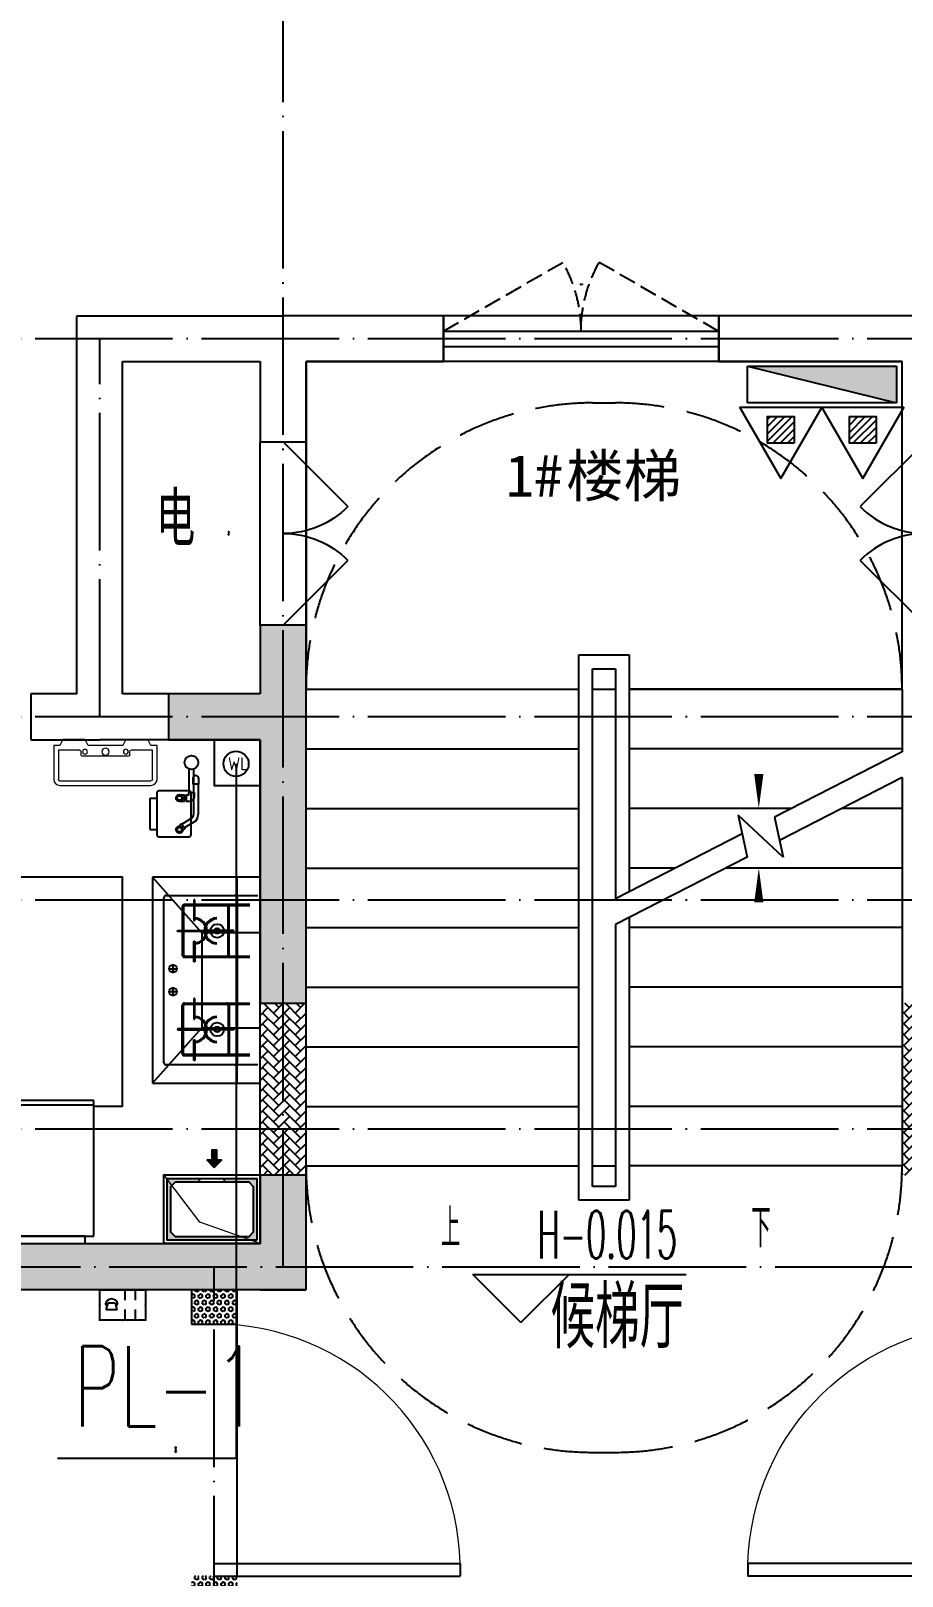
# Model space of a CAD drawing. Extents: x 27938 to 1507990, y 110129 to 923079.
# Drawn here: x 837917 to 841717, y 448182 to 454925 of the extents above; entities that cross this region are included whole.
import ezdxf
from ezdxf.enums import TextEntityAlignment as Align

# ---------------------------------------------------------------- set-up
doc = ezdxf.new("R2010")
doc.units = 0
doc.header["$LTSCALE"] = 1000
doc.header["$MEASUREMENT"] = 0
doc.linetypes.add('DASH', pattern=[0.35, 0.25, -0.1])
doc.linetypes.add('DOTE', pattern=[2.4200000000000004, 2, -0.2, 0.02, -0.2])
for name, color, linetype in [('AH-FURNITURE', 1, 'Continuous'), ('COLUMN', 9, 'Continuous'), ('DIM_ELEV', 3, 'Continuous'), ('DIM_SYMB', 3, 'Continuous'), ('DIM_餐饮排水', 31, 'Continuous'), ('DOTE', 1, 'Continuous'), ('EQUIP-安防', 3, 'Continuous'), ('EQUIP_消火栓', 7, 'Continuous'), ('EQUIP_消防', 7, 'Continuous'), ('IP-bath&kitchen-JOHNSON', 4, 'Continuous'), ('LVTRY', 6, 'Continuous'), ('PUB_HATCH', 8, 'Continuous'), ('PUB_TEXT', 4, 'Continuous'), ('STAIR', 2, 'Continuous'), ('VPIPE-中水', 122, 'Continuous'), ('VPIPE-餐饮排水', 41, 'P'), ('WALL', 9, 'Continuous'), ('WINDOW', 4, 'Continuous'), ('WINDOW_TEXT', 7, 'Continuous'), ('保温', 6, 'Continuous'), ('建筑-排气道', 9, 'Continuous')]:
    doc.layers.add(name, color=color, linetype=linetype)
doc.layers.add('平面-空调预留孔', color=173, linetype='Continuous', lineweight=15)
doc.layers.add('立面-洞口示意', color=152, linetype='Continuous', lineweight=13)
doc.styles.add('_TCH_DIM', font='SIMPLEX.shx', dxfattribs={"width": 0.7, "bigfont": 'GBCBIG.shx'})
doc.styles.add('_TCH_WINDOW', font='SIMPLEX.shx', dxfattribs={"width": 0.7, "height": 3.5, "bigfont": 'GBCBIG.shx'})
doc.styles.add('_TEL_DIM', font='SIMPLEX', dxfattribs={"width": 0.8, "height": 3.5, "bigfont": 'HZTXT'})
doc.styles.add('_TWT_SERIAL', font='SIMPLEX', dxfattribs={"width": 0.8, "height": 3.5, "bigfont": 'HZTXT'})
doc.styles.add('DIM_FONT', font='SIMPLEX.shx', dxfattribs={"width": 0.56})
doc.styles.get("Standard").update_dxf_attribs({"font": 'gbenor.shx', "bigfont": 'gbcbig.shx'})
doc.styles.add('黑体', font='simhei.ttf')
doc.linetypes.add('P', pattern='A,3,-0.2,["P",Standard,S=0.25,R=0,X=-0.1,Y=-0.115],-0.2', length=3.4)
pattern_1 = [(90, (0, 0), (-16.49778, 1.010197673501861e-15), [9.525, -19.05]), (210, (0, 0), (8.248889999999996, -14.28749658604684), [9.525, -19.05]), (150, (5.83238038093927e-16, 9.525), (-8.248890000000003, -14.28749658604684), [9.525, -19.05])]
pattern_2 = [(45, (0, 0), (0, 47.41575231924514), [100.584, -33.528]), (135, (23.70786, 23.70786), (3.05311331771918e-15, 47.41575231924513), [100.584, -33.528])]

# ---------------------------------------------------------------- blocks, each defined once
blk = doc.blocks.new('GDGDGDSDA')
at = {"layer": 'DOTE', "color": 0, "linetype": 'DOTE', "ltscale": 0.3}
for p, q in [((430434.8193116409, 370058.6020862635), (430434.8193116408, 376108.3318260653)), ((471334.8193115436, 374108.3318260653), (417334.819312298, 374108.3318260653)), ((429634.8193116409, 372458.3318262678), (429634.8193116408, 374108.3318260652)), ((471334.8193115436, 372458.3318262678), (417334.819312298, 372458.3318262678)), ((471334.8193115436, 371658.3318203397), (417334.819312298, 371658.3318203398)), ((471334.8193115436, 370658.3318268224), (417334.819312298, 370658.3318268225)), ((417334.819312298, 370058.602097323), (471334.8193115436, 370058.6020517343)), ((430134.8185689393, 368458.3318260834), (430134.8185686748, 370058.3318260844))]:
    blk.add_line(p, q, dxfattribs=at)
blk = doc.blocks.new('rtyg7uyhg')
at = {"layer": 'LVTRY', "color": 0}
for p, q in [((193590.3031336021, 45458.1133254503), (193590.3030643982, 45069.47696181395)), ((194234.6213208837, 45488.79502889935), (193620.9849572473, 45488.79513816872)), ((194265.3030643982, 45069.47684161765), (194265.3031336021, 45458.113205254)), ((193682.3485790417, 45406.97694542356), (193887.8216881326, 45406.97690883528)), ((193896.3984467548, 45429.87059594441), (193857.5823896687, 45326.26016876537)), ((193875.2965560293, 45316.03289288385), (193945.6178257855, 45401.45376218002)), ((193925.7802168131, 45440.40881343969), (193940.0533153456, 45432.16822680717)), ((194111.8940335871, 45406.97686893496), (194173.2576699507, 45406.97685800815)), ((193620.9848935069, 45130.84059271414), (193620.9849317512, 45345.61331998683)), ((193857.5823896687, 45326.26016876537), (193875.2965560293, 45316.03289288385)), ((194009.6212953876, 45345.61325078298), (194009.6212571432, 45130.84052351015)), ((194050.5303480524, 45130.84051622554), (194050.5303862967, 45345.61324349836)), ((194234.6212953876, 45345.61321071758), (194234.6212571432, 45130.84048344476)), ((193948.2576098526, 45069.47689807355), (193682.3485189436, 45069.47694542356)), ((194173.2576098526, 45069.47685800816), (194111.893973489, 45069.47686893508)), ((193620.9848771165, 45038.79513816872), (194234.621240753, 45038.79502889935))]:
    blk.add_line(p, q, dxfattribs=at)
for centre, radius in [((193866.4394935961, 45437.65873082454), 20.45454545454545), ((193989.1667663234, 45437.6587089707), 20.45454545454545), ((194070.9849481416, 45437.65869440146), 20.45454545454545), ((193815.3030944472, 45238.22692174855), 25.56818181818182), ((194137.4621853563, 45238.2268643822), 25.56818181818182)]:
    blk.add_circle(centre, radius, dxfattribs=at)
for centre, radius, start, end in [((193620.9849517839, 45458.11331998683), 30.68181818181818, 89.99998979807194, 179.9999897972382), ((194234.6213154203, 45458.11321071746), 30.68181818181818, 359.9999897972382, 89.99998979807194), ((193682.3485681149, 45345.61330905991), 61.36363636363636, 89.99998979807194, 179.9999897972382), ((193915.5529409315, 45422.69466753349), 20.45454545454545, 59.99998980057491, 159.4623117970261), ((193929.8260394641, 45414.45408090108), 20.45454545454545, 320.5376677968172, 59.99998980057491), ((193948.2576590239, 45345.6132617099), 61.36363636363636, 359.9999897972382, 89.99998979807194), ((194111.8940226603, 45345.61323257144), 61.36363636363636, 89.99998979807194, 179.9999897972382), ((194173.2576590239, 45345.6132216445), 61.36363636363636, 359.9999897972382, 89.99998979807194), ((193682.3485298705, 45130.84058178721), 61.36363636363636, 179.9999897972382, 269.9999897980719), ((193948.2576207797, 45130.8405344372), 61.36363636363636, 269.9999897980719, 359.9999897972382), ((194111.893984416, 45130.84050529861), 61.36363636363636, 179.9999897972382, 269.9999897980719), ((194173.2576207797, 45130.84049437181), 61.36363636363636, 269.9999897980719, 359.9999897972382), ((193620.9848825799, 45069.47695635049), 30.68181818181818, 179.9999897972382, 269.9999897980719), ((194234.6212462163, 45069.47684708112), 30.68181818181818, 269.9999897980719, 359.9999897972382)]:
    blk.add_arc(centre, radius, start, end, dxfattribs=at)
at = {"layer": 'LVTRY', "color": 0, "style": 'DIM_FONT', "width": 0.8, "flags": 9}
for tag in ['XSIZE', 'YSIZE']:
    blk.add_attdef(tag, (193927.8031388824, 45487.7665121054), '', height=0.5, rotation=89.99998979807198, dxfattribs=at)
blk = doc.blocks.new('A$C60D053AF')
at = {"layer": 'AH-FURNITURE', "color": 0}
for p, q in [((232.5000007597264, -89.99999966996256), (128.2842720070621, -89.99999966996256)), ((232.5000007597264, -109.9999996698461), (128.2842720075278, -109.9999996699626)), ((192.50000075961, -70.99998518347275), (327.5735938884318, -70.99998518347275)), ((192.50000075961, -90.99998518347275), (327.5735938884318, -90.99998518347275)), ((245.0000007597264, -129.4999851834727), (245.0000007597264, -122.4999996698461)), ((265.0000007597264, -129.4999851834727), (265.0000007597264, -122.4999996698461)), ((341.7157295121578, -96.85784955974668), (370.0190303710988, -143.1611504186876)), ((355.8578651358839, -82.71571393602062), (384.1611659948248, -129.0190147949615)), ((255.0000007597264, -280.9999851834727), (255.0000007597264, -250.9999851834727)), ((393.0000007597264, -280.9999851834727), (393.0000007597264, -250.9999851834727)), ((255.0000007597264, -280.9999851834727), (393.0000007597264, -280.9999851834727))]:
    blk.add_line(p, q, dxfattribs=at)
for points in [[(170.00000075961, -67.99998518347275, 1), (170.00000075961, -93.99998518358916), (192.50000075961, -93.99998518347275), (192.50000075961, -67.99998518347275)], [(234.0000007597264, -250.9999851834727), (414.0000007597264, -250.9999851834727, 0.4142135623730951), (424.0000007597264, -240.9999851834727), (424.0000007597264, -110.9999851834727, 0.4142135623730951), (414.0000007597264, -100.9999851834727), (234.0000007597264, -100.9999851834727, 0.4142135623730951), (224.0000007597264, -110.9999851834727), (224.0000007597264, -240.9999851834727, 0.4142135623730951)], [(268.0000007597264, -122.4999996698461), (268.0000007597264, -106.9999996698461, 0.4142135623724265), (248.0000007597264, -86.99999966984615), (232.5000007597264, -86.99999966984615), (232.50000075961, -112.9999996698461), (242.0000007597264, -112.9999996698461), (242.0000007597264, -122.4999996698461)], [(242.0000007597264, -151.9999851834727, 1), (268.0000007597264, -151.9999851834727), (268.0000007597264, -129.4999851834727), (242.0000007597264, -129.4999851834727)], [(383.8076126043452, -161.1923733388539, 1), (402.192388915224, -142.8075970279751), (386.2824863384012, -126.8976944513852), (367.8977100276388, -145.282470762264)]]:
    blk.add_lwpolyline(points, format="xyb", close=True, dxfattribs=at)
for centre, radius in [((100.0000007598428, -99.99999967066105), 30), ((255.0000007597264, -151.9999851834727), 15), ((255.0000007597264, -151.9999851834727), 10), ((393.0000007597264, -151.9999851834727), 15), ((393.0000007597264, -151.9999851834727), 10)]:
    blk.add_circle(centre, radius, dxfattribs=at)
for radius in [40, 20]:
    blk.add_arc((327.5735938884318, -110.9999851834727), radius, 45, 90, dxfattribs=at)
blk = doc.blocks.new('A-Kitchen-7')
at = {"layer": 'LVTRY', "color": 0}
for p, q in [((-518.6581278588565, 779.725278688129), (-7.244008776673581, 834.3051076843403)), ((-515, 756.005706589378), (-518.6581278588565, 779.725278688129)), ((-3.585880917788018, 810.5855355854728), (-515, 756.005706589378)), ((-485.6368437646597, 760.5342107040924), (-484.9384396369278, 756.005706589378)), ((-29.12075551543967, 766.9560861630598), (-112.0975807690556, 756.005706589378)), ((-29.12075551546877, 766.9560861630598), (-35.20590834700852, 806.4126680237241)), ((-7.244008776673581, 834.3051076843403), (-3.585880917788018, 810.5855355854728)), ((515, 780), (-5.820766091346741e-11, 780)), ((0, 756.005706589378), (-5.820766091346741e-11, 780)), ((515, 756.005706589378), (515, 780)), ((515, 756.005706589378), (-515, 756.005706589378)), ((-515, 756.005706589378), (-515, 40)), ((515, 40), (515, 756.005706589378)), ((-515, 40), (515, 40))]:
    blk.add_line(p, q, dxfattribs=at)
blk.add_lwpolyline([(-468.9430810984049, 40), (-468.9430810984049, 0), (468.9430810984049, 0), (468.9430810984632, 40)], close=True, dxfattribs=at)
blk = doc.blocks.new('*U41')
h = blk.add_hatch(color=0)
h.set_gradient(color1=(0, 0, 255), rotation=180, tint=1)
h.paths.add_polyline_path([(3.524958103184869e-15, -2.819966482547906e-15), (-6.350000000000009, -6.349999999999992), (-6.350000000000001, -2.159000000000014), (-15, -2.158999999999999), (-14.99999999999999, 2.159000000000044), (-6.349999999999993, 2.159000000000029), (-6.349999999999985, 6.350000000000009)])
at = {"color": 0, "linetype": 'Continuous'}
blk.add_lwpolyline([(3.524958103184869e-15, -2.819966482547906e-15), (-6.350000000000009, -6.349999999999992), (-6.350000000000001, -2.159000000000014), (-15, -2.158999999999999), (-14.99999999999999, 2.159000000000044), (-6.349999999999993, 2.159000000000029), (-6.349999999999985, 6.350000000000009)], close=True, dxfattribs=at)
blk = doc.blocks.new('sgrsefv')
at = {"layer": 'PUB_HATCH'}
blk.add_hatch(color=0, dxfattribs=at).paths.add_polyline_path([(1112933.294422049, 840916.328306399), (1112933.294422049, 840646.328306399), (1113073.294422049, 840646.328306399), (1113073.294422049, 840661.328306399), (1112968.294422049, 840661.328306399), (1112948.294422049, 840681.328306399), (1112948.294422049, 840881.328306399), (1112968.294422049, 840901.328306399), (1113288.294422049, 840901.328306399), (1113308.294422049, 840881.328306399), (1113308.294422049, 840681.328306399), (1113288.294422049, 840661.328306399), (1113183.294422049, 840661.328306399), (1113183.294422049, 840646.328306399), (1113323.294422049, 840646.328306399), (1113323.294422049, 840916.328306399)])
at = {"layer": 'LVTRY', "color": 0}
for p, q in [((1113073.294422049, 840661.328306399), (1113073.294422049, 840646.328306399)), ((1113183.294422049, 840661.328306399), (1113183.294422049, 840646.328306399))]:
    blk.add_line(p, q, dxfattribs=at)
for points in [[(1112918.294422049, 840931.328306399), (1113338.294422049, 840931.328306399), (1113338.294422049, 840631.328306399), (1112918.294422049, 840631.328306399)], [(1112933.294422049, 840916.328306399), (1113323.294422049, 840916.328306399), (1113323.294422049, 840646.328306399), (1112933.294422049, 840646.328306399)], [(1113288.294422049, 840661.328306399), (1112968.294422049, 840661.328306399), (1112948.294422049, 840681.328306399), (1112948.294422049, 840881.328306399), (1112968.294422049, 840901.328306399), (1113288.294422049, 840901.328306399), (1113308.294422049, 840881.328306399), (1113308.294422049, 840681.328306399), (1113288.294422049, 840661.328306399)]]:
    blk.add_lwpolyline(points, close=True, dxfattribs=at)
at = {"layer": '立面-洞口示意', "color": 0}
blk.add_lwpolyline([(1112918.294422049, 840931.328306399), (1113181.846359163, 840837.3789231421), (1113338.294422049, 840631.328306399)], dxfattribs=at)
at = {"layer": '建筑-排气道', "color": 8, "xscale": -5, "yscale": 5, "zscale": 5, "rotation": 270}
blk.add_blockref('*U41', (1113118.391369574, 840599.0160356248), dxfattribs=at)
blk = doc.blocks.new('FRSDFDGDGDRGDR')
at = {"layer": '平面-空调预留孔', "color": 0}
for p, q in [((699612.3179923807, 775043.9561356568), (699612.3179923807, 775441.1561356868)), ((699618.9179923869, 775447.756135683), (699746.3179923192, 775447.756135683)), ((699746.3179923192, 775447.756135683), (699746.3179923192, 775355.3561357355)), ((699719.9179922946, 775342.156135743), (699719.9179922946, 775142.9561356006)), ((699726.5179923008, 775348.7561357393), (699739.7179923131, 775348.7561357393)), ((699726.5179923008, 775136.3561356043), (699739.7179923131, 775136.3561356043)), ((699746.3179923192, 775129.7561356081), (699746.3179923192, 775037.3561356605)), ((699746.3179923192, 775037.3561356605), (699618.9179923869, 775037.3561356605))]:
    blk.add_line(p, q, dxfattribs=at)
blk.add_lwpolyline([(699766.1179923377, 775166.7161355871), (699792.5179923623, 775153.5161355946), (699792.5179923623, 775057.1561356493), (699766.1179923377, 775043.9561356568), (699766.1179923377, 775017.5561356718), (699618.9179923869, 775017.5561356718, -0.4142135623730951), (699592.5179923623, 775043.9561356568), (699592.5179923623, 775441.1561356868, -0.4142135623730951), (699618.9179923869, 775467.5561356718), (699766.1179923377, 775467.5561356718), (699766.1179923377, 775441.1561356868), (699792.5179923623, 775427.9561356943), (699792.5179923623, 775331.596135749), (699766.1179923377, 775318.3961357565)], format="xyb", close=True, dxfattribs=at)
for centre, radius in [((699739.7179923131, 775331.596135749), 10.55999999400228), ((699739.7179923131, 775243.1561357992), 15.83999999100342), ((699739.7179923131, 775153.5161355946), 10.55999999400228)]:
    blk.add_circle(centre, radius, dxfattribs=at)
for centre, radius, start, end in [((699618.917992382, 775441.1561356819), 6.600000001199078, 89.99999995997936, 179.9999999533093), ((699739.717992318, 775355.3561357405), 6.600000001206354, 269.9999999599793, 359.9999999533093), ((699726.5179922959, 775342.1561357381), 6.600000001199078, 89.99999995997936, 179.9999999533093), ((699726.5179922959, 775142.9561356056), 6.600000001199078, 180.0000000400206, 270.0000000533608), ((699739.717992318, 775129.7561356032), 6.600000001206354, 4.002063966804346e-08, 90.00000005336085), ((699618.917992382, 775043.9561356618), 6.600000001199078, 180.0000000400206, 270.0000000533608)]:
    blk.add_arc(centre, radius, start, end, dxfattribs=at)
blk = doc.blocks.new('GDGDRGDRGRD')
at = {"layer": 'LVTRY', "color": 0}
for p, q in [((430080.5498987493, 371515.3769317719), (429864.6097976839, 371758.3326651105)), ((430334.8192843065, 371758.3326651105), (429864.6097976839, 371758.3326651105)), ((429864.6097976839, 371758.3326651105), (429864.6097976839, 370858.3326651105)), ((430234.8192843063, 370858.3326651105), (430234.8192843063, 371758.3326651105)), ((429914.8192843065, 370948.3326651105), (429914.8192843065, 371668.3326651105)), ((429924.8192843065, 371678.3326651105), (430324.8192843065, 371678.3326651106)), ((429994.8192843065, 371628.3326651106), (429994.8192843065, 371418.3326651106)), ((429999.8192843065, 371628.3326651106), (429999.8192843065, 371418.3326651106)), ((430289.8192843065, 371638.3326651107), (430004.8192843065, 371638.3326651106)), ((430289.8192843065, 371633.3326651107), (430004.8192843065, 371633.3326651106)), ((430045.069284306, 371658.3326651107), (430045.069284306, 371568.3326651106)), ((430049.569284306, 371658.3326651107), (430045.069284306, 371658.3326651107)), ((430049.569284306, 371568.3326651106), (430049.569284306, 371658.3326651107)), ((430194.8192843063, 371418.3326651106), (430194.8192843063, 371628.3326651107)), ((430199.8192843063, 371418.3326651106), (430199.8192843063, 371628.3326651107)), ((430234.8192843063, 371668.3326651106), (430234.819284306, 370948.3326651105)), ((430045.069284306, 371568.3326651106), (430049.569284306, 371568.3326651106)), ((429974.8192843067, 371525.5826651108), (430102.3192843067, 371525.5826651108)), ((429974.8192843067, 371521.0826651108), (429974.8192843067, 371525.5826651108)), ((430102.3192843067, 371521.0826651108), (429974.8192843067, 371521.0826651108)), ((430334.8192843065, 371515.3769317719), (430080.5498987493, 371515.3769317719)), ((430080.5498987493, 371515.3769317719), (430080.5498987493, 371100.2783888946)), ((430219.819284306, 371525.5826651108), (430092.319284306, 371525.5826651108)), ((430092.319284306, 371525.5826651108), (430092.319284306, 371521.0826651108)), ((430092.319284306, 371521.0826651108), (430219.819284306, 371521.0826651108)), ((430102.3192843067, 371525.5826651108), (430102.3192843067, 371521.0826651108)), ((430219.819284306, 371521.0826651108), (430219.819284306, 371525.5826651108)), ((430234.8192843063, 371100.2783888946), (430234.8192843063, 371515.3769317719)), ((430045.069284306, 371388.3326651105), (430045.069284306, 371478.3326651106)), ((430045.069284306, 371478.3326651106), (430049.569284306, 371478.3326651106)), ((430049.569284306, 371478.3326651106), (430049.569284306, 371388.3326651105)), ((429935.4224806934, 371358.3326651105), (429974.2160879209, 371358.3326651105)), ((429954.8192843065, 371338.9358614974), (429954.8192843065, 371377.7294687249)), ((430004.8192843065, 371413.3326651106), (430289.8192843065, 371413.3326651106)), ((430004.8192843065, 371408.3326651106), (430289.8192843065, 371408.3326651106)), ((430049.569284306, 371388.3326651105), (430045.069284306, 371388.3326651105)), ((429935.4224806934, 371258.3326651105), (429974.2160879209, 371258.3326651105)), ((429954.8192843065, 371238.9358614974), (429954.8192843065, 371277.7294687249)), ((430045.069284306, 371228.3326651105), (430045.069284306, 371138.3326651105)), ((430049.569284306, 371228.3326651105), (430045.069284306, 371228.3326651105)), ((430049.569284306, 371138.3326651105), (430049.569284306, 371228.3326651105)), ((429994.8192843065, 370988.3326651105), (429994.8192843065, 371198.3326651105)), ((429999.8192843065, 370988.3326651105), (429999.8192843065, 371198.3326651105)), ((430004.8192843065, 371208.3326651105), (430289.8192843065, 371208.3326651105)), ((430004.8192843065, 371203.3326651105), (430289.8192843065, 371203.3326651105)), ((430194.8192843063, 371198.3326651105), (430194.8192843063, 370988.3326651104)), ((430199.8192843063, 371198.3326651105), (430199.8192843063, 370988.3326651104)), ((429864.6097976839, 370858.3326651105), (430080.5498987493, 371100.2783888946)), ((430102.3192843067, 371095.5826651102), (429974.8192843067, 371095.5826651102)), ((429974.8192843067, 371095.5826651102), (429974.8192843067, 371091.0826651102)), ((429974.8192843067, 371091.0826651102), (430102.3192843067, 371091.0826651102)), ((430045.069284306, 371138.3326651105), (430049.569284306, 371138.3326651105)), ((430080.5498987493, 371100.2783888946), (430334.8192843065, 371100.2783888946)), ((430092.319284306, 371091.0826651102), (430092.319284306, 371095.5826651102)), ((430092.319284306, 371095.5826651102), (430219.819284306, 371095.5826651102)), ((430219.819284306, 371091.0826651102), (430092.319284306, 371091.0826651102)), ((430102.3192843067, 371091.0826651102), (430102.3192843067, 371095.5826651102)), ((430219.819284306, 371095.5826651102), (430219.819284306, 371091.0826651102)), ((430045.069284306, 370958.3326651105), (430045.069284306, 371048.3326651105)), ((430045.069284306, 371048.3326651105), (430049.569284306, 371048.3326651105)), ((430049.569284306, 371048.3326651105), (430049.569284306, 370958.3326651105)), ((430289.8192843065, 370983.3326651104), (430004.8192843065, 370983.3326651105)), ((430289.8192843065, 370978.3326651104), (430004.8192843065, 370978.3326651105)), ((430049.569284306, 370958.3326651105), (430045.069284306, 370958.3326651105)), ((430324.8192843063, 370938.3326651105), (429924.8192843065, 370938.3326651105)), ((429864.6097976839, 370858.3326651105), (430334.8192843065, 370858.3326651105))]:
    blk.add_line(p, q, dxfattribs=at)
blk.add_lwpolyline([(429608.8200653884, 370758.3318186465), (429734.819284306, 370758.3318186465), (429734.8192843065, 371758.3324083135), (427634.8193110233, 371758.3326651104)], dxfattribs=at)
for centre, radius in [((430147.3192843065, 371523.3326651106), 29.7), ((430147.3192843065, 371523.3326651106), 11.7), ((429954.8192843065, 371358.3326651105), 16.99680361435897), ((429954.8192843065, 371258.3326651105), 16.99680361435897), ((430147.3192843065, 371093.3326651105), 29.7), ((430147.3192843065, 371093.3326651105), 11.7)]:
    blk.add_circle(centre, radius, dxfattribs=at)
for centre, radius, start, end in [((429924.8192843065, 371668.3326651105), 10, 90, 180), ((430004.8192843065, 371628.3326651106), 10, 90, 180), ((430004.8192843065, 371628.3326651106), 5, 90, 180), ((430189.8192843063, 371628.3326651107), 10, 0, 90), ((430189.8192843063, 371628.3326651107), 5, 0, 90), ((430224.8192843063, 371668.3326651106), 10, 0, 90), ((430047.3192843063, 371523.3326651106), 56.7, 2.274239184178576, 87.72576081585424), ((430047.3192843063, 371523.3326651106), 52.2, 2.470411041650347, 87.52958895835897), ((430147.3192843065, 371523.3326651106), 56.7, 92.27423918414576, 177.7257608158206), ((430147.3192843065, 371523.3326651106), 52.2, 92.47041104164106, 177.5295889583496), ((430047.3192843063, 371523.3326651106), 56.7, 272.2742391841458, 357.7257608158206), ((430047.3192843063, 371523.3326651106), 52.2, 272.4704110416411, 357.5295889583505), ((430147.3192843065, 371523.3326651106), 56.7, 182.2742391841786, 267.7257608158542), ((430147.3192843065, 371523.3326651106), 52.2, 182.4704110416495, 267.5295889583589), ((430004.8192843065, 371418.3326651106), 10, 180, 270), ((430004.8192843065, 371418.3326651106), 5, 180, 270), ((430189.8192843063, 371418.3326651106), 5, 270, 0), ((430189.8192843063, 371418.3326651106), 10, 270, 0), ((430004.8192843065, 371198.3326651105), 10, 90, 180), ((430004.8192843065, 371198.3326651105), 5, 90, 180), ((430189.8192843063, 371198.3326651105), 10, 0, 90), ((430189.8192843063, 371198.3326651105), 5, 0, 90), ((430047.3192843063, 371093.3326651105), 56.7, 2.274239184178576, 87.72576081585424), ((430047.3192843063, 371093.3326651105), 52.2, 2.470411041650347, 87.52958895835897), ((430047.3192843063, 371093.3326651105), 56.7, 272.2742391841458, 357.7257608158206), ((430047.3192843063, 371093.3326651105), 52.2, 272.4704110416411, 357.5295889583505), ((430147.3192843065, 371093.3326651105), 56.7, 92.27423918414576, 177.7257608158206), ((430147.3192843065, 371093.3326651105), 56.7, 182.2742391841786, 267.7257608158542), ((430147.3192843065, 371093.3326651105), 52.2, 92.47041104164106, 177.5295889583496), ((430147.3192843065, 371093.3326651105), 52.2, 182.4704110416495, 267.5295889583589), ((430004.8192843065, 370988.3326651105), 10, 180, 270), ((430004.8192843065, 370988.3326651105), 5, 180, 270), ((430189.8192843063, 370988.3326651104), 5, 270, 0), ((430189.8192843063, 370988.3326651104), 10, 270, 0), ((429924.8192843065, 370948.3326651105), 10, 180, 270), ((430224.819284306, 370948.3326651105), 10, 270, 0)]:
    blk.add_arc(centre, radius, start, end, dxfattribs=at)
at = {"color": 8, "xscale": -1, "rotation": 270}
blk.add_blockref('FRSDFDGDGDRGDR', (-345582.7355588751, -327434.1861710575), dxfattribs=at)
at = {"color": 8, "xscale": -1}
blk.add_blockref('rtyg7uyhg', (622599.6224451121, 326769.5373516738), dxfattribs=at)
at = {"color": 8}
for name, p, rotation in [('A$C60D053AF', (430134.8190180612, 372358.3312170932), 270), ('sgrsefv', (1543253.11384424, 1211089.928272285), 180)]:
    blk.add_blockref(name, p, dxfattribs=dict(at, rotation=rotation))
at = {"layer": 'LVTRY', "color": 8, "extrusion": (0, 0, -1), "xscale": -0.7999999999883585, "yscale": 0.7999999999883585, "zscale": -0.7999999999883585}
blk.add_blockref('A-Kitchen-7', (-429196.8200653944, 370158.6015610829), dxfattribs=at)
blk = doc.blocks.new('GFDGFSDFGD')
at = {"layer": 'PUB_HATCH'}
for points in [[(431616.5784086126, 374623.7242225614), (431616.5784086351, 373473.7248242751), (431816.5784082889, 373473.7248242749), (431816.5784085724, 375123.7248243011), (431616.5784088663, 375123.7248243011), (431616.5784092962, 374823.7242225614), (431216.5784092962, 374823.7242225614), (431216.5784092962, 374623.7242225614)], [(429816.3632568927, 372423.1719372816), (429816.5792986467, 372223.9949703271), (431816.5755195939, 372223.9953519432), (431816.5779332471, 372723.9945991393), (431616.5783280693, 372723.9945463392), (431616.57856569, 372423.9929713549), (430016.5799077351, 372423.9946691427)]]:
    blk.add_hatch(color=0, dxfattribs=at).paths.add_polyline_path(points)
at = {"layer": 'COLUMN', "color": 0}
for p, q in [((431816.5784085724, 375123.7248243011), (431616.5784088663, 375123.7248243011)), ((431616.5784088663, 375123.7248243011), (431616.5784092962, 374823.7242225614)), ((431816.5784082889, 373473.7248242749), (431816.5784085724, 375123.7248243011)), ((431616.5784092962, 374823.7242225614), (431216.5784092962, 374823.7242225614)), ((431216.5784092962, 374823.7242225614), (431216.5784092962, 374623.7242225614)), ((431216.5784092962, 374623.7242225614), (431616.5784086126, 374623.7242225614)), ((431616.5784086126, 374623.7242225614), (431616.5784086351, 373473.7248242751)), ((431616.5784086351, 373473.7248242751), (431816.5784082889, 373473.7248242749)), ((431816.5779332471, 372723.9945991393), (431616.5783280693, 372723.9945463392)), ((431616.5783280693, 372723.9945463392), (431616.57856569, 372423.9929713549)), ((431816.5755195939, 372223.9953519432), (431816.5779332471, 372723.9945991393)), ((431616.57856569, 372423.9929713549), (430016.5799077351, 372423.9946691427)), ((429816.5792986467, 372223.9949703271), (431816.5755195939, 372223.9953519432))]:
    blk.add_line(p, q, dxfattribs=at)
blk = doc.blocks.new('GDFGDGRD')
at = {"layer": '保温', "linetype": 'ByBlock', "ltscale": 10}
h = blk.add_hatch(dxfattribs=at)
h.set_pattern_fill('AR-HBONE', color=251, scale=55)
h.set_pattern_definition(pattern_2)
h.paths.add_polyline_path([(431616.5779368667, 372723.9109038315), (431816.5779205575, 372723.9109038315), (431816.6776084994, 373473.7241241197), (431616.6776248086, 373473.7243207647)])
h = blk.add_hatch(dxfattribs=at)
h.set_pattern_fill('AR-HBONE', color=251, scale=55)
h.set_pattern_definition(pattern_2)
h.paths.add_polyline_path([(434616.5794823848, 372723.9109038315), (434416.579498694, 372723.9109038315), (434416.4798107521, 373473.7241241197), (434616.4797944429, 373473.7243207647)])
at = {"layer": '保温', "linetype": 'Continuous', "ltscale": 10}
h = blk.add_hatch(dxfattribs=at)
h.set_pattern_fill('HEX', color=251, scale=10, angle=90, style=0)
h.set_pattern_definition(pattern_1)
h.paths.add_polyline_path([(431316.5779580405, 372073.7248388497), (431516.5779417312, 372073.7248388497), (431516.6768560584, 372223.7247332454), (431316.6768723676, 372223.7249298903)])
h = blk.add_hatch(dxfattribs=at)
h.set_pattern_fill('HEX', color=251, scale=10, angle=90, style=0)
h.set_pattern_definition(pattern_1)
h.paths.add_polyline_path([(431316.5779582471, 370823.724846115), (431516.5779419378, 370823.724846115), (431516.676856265, 370973.7247405107), (431316.6768725742, 370973.7249371556)])
blk = doc.blocks.new('$TwtSys$00000434')
for p, q in [((-0.5, 0.5), (-0.5, -0.5)), ((-0.5, -0.5), (0.5, 0.5)), ((0.5, 0.5), (-0.5, 0.5)), ((0.5, -0.5), (0.5, 0.5)), ((-0.5, -0.5), (0.5, -0.5))]:
    blk.add_line(p, q)
blk.add_solid([(0.5, -0.5), (0.5, 0.5), (-0.5, -0.5)])
blk = doc.blocks.new('$TwtSys$00000546')
h = blk.add_hatch()
h.set_pattern_fill('ANSI31', color=1, scale=200, style=0)
h.set_pattern_definition([(45, (-38543.80223862439, -6670.830405693208), (-17.67766952966369, 17.67766952966369), [])])
h.paths.add_polyline_path([(-64.92232553117356, 173.7449990885525), (64.922325531159, 173.7449990885525), (64.922325531159, 43.90034802621994), (-64.92232553117356, 43.90034802621994)])
at = {"color": 1}
for points in [[(0, 343.6163707387423), (-198.3870041439732, 0), (198.3870041439732, 0)], [(-64.92232553117356, 173.7449990885525), (64.922325531159, 173.7449990885525), (64.922325531159, 43.90034802621994), (-64.92232553117356, 43.90034802621994)]]:
    blk.add_lwpolyline(points, close=True, dxfattribs=at)
blk = doc.blocks.new('$equip$00002628')
at = {"linetype": 'Continuous'}
for p, q in [((-0.624999999998181, 0.4150000000045111), (0.625000000001819, 0.4150000000045111)), ((-0.624999999998181, -0.4150000000045111), (-0.624999999998181, 0.4150000000045111)), ((-0.4717313354612998, 0.009603462141967611), (-0.4090194958534994, 0.009603462141967611)), ((-0.4457289298279647, -0.1375965378647379), (-0.3945289298262651, 0.05760346212991863)), ((-0.3945289298262651, 0.05760346212991863), (-0.3945289298262651, 0.05760346212991863)), ((-0.3945289298262651, 0.05760346212991863), (-0.2057289298081741, 0.05760346212991863)), ((-0.2057289298081741, 0.05760346212991863), (-0.1545289298064745, -0.1375965378647379)), ((-0.1912383637663879, 0.009603462141967611), (-0.1285265242022433, 0.009603462141967611)), ((0.07074779736467462, 0.1292446097322681), (0.07074779736467462, 0.4150000000045111)), ((0.3500291924156045, 0.1292446097322681), (0.3500291924156045, 0.4150000000045111)), ((0.625000000001819, 0.4150000000045111), (0.625000000001819, -0.4150000000045111)), ((0.625000000001819, -0.4150000000045111), (-0.624999999998181, -0.4150000000045111)), ((-0.1545289298064745, -0.1375965378647379), (-0.4457289298279647, -0.1375965378647379)), ((0.07074779736467462, -0.4150000000045111), (0.07074779736467462, -0.1292446097468201)), ((0.3500291924156045, -0.4150000000045111), (0.3500291924156045, -0.1292446097468201))]:
    blk.add_line(p, q, dxfattribs=at)
at = {"const_width": 0.05}
blk.add_lwpolyline([(-0.624999999998181, 0.4150000000045111), (0.625000000001819, 0.4150000000045111), (0.625000000001819, -0.4150000000045111), (-0.624999999998181, -0.4150000000045111), (-0.624999999998181, 0.4150000000045111), (0.625000000001819, 0.4150000000045111)], dxfattribs=at)
at = {"linetype": 'Continuous'}
blk.add_arc((-0.3001289298244956, -0.01143547351603047), 0.1728873113639825, 6.989740462788838, 173.0102595372112, dxfattribs=at)
for p in [(-0.624999999998181, 0), (1.818989403545856e-12, 0.4150000000045111), (1.818989403545856e-12, -0.4150000000045111), (0.625000000001819, -3.637978807091713e-12)]:
    blk.add_point(p)
at = {"color": 7, "style": '_TEL_DIM', "flags": 1}
blk.add_attdef('A', text='', height=2.5e-05, dxfattribs=at).set_placement((1.818989403545856e-12, 0), align=Align.MIDDLE_CENTER)
blk = doc.blocks.new('GHFHFHTFHCSDCS')
at = {"layer": 'EQUIP-安防', "xscale": 160, "yscale": 160, "zscale": 160}
blk.add_blockref('$equip$00002628', (431016.5794559291, 372157.3248316564), dxfattribs=at)
blk = doc.blocks.new('$DorLib2D$00000001')
at = {"color": 0}
for p, q in [((0.45, 0.9750000000000001), (0.5000000000000002, 0.9750000000000001)), ((0.45, 0), (0.45, 0.9750000000000001)), ((0.5, 0), (0.5, 0.9750000000000001)), ((0.5, 0), (0.45, 0))]:
    blk.add_line(p, q, dxfattribs=at)
at = {"color": 0, "lineweight": 13}
blk.add_arc((0.475, 0), 0.975, 91.4692835813538, 180, dxfattribs=at)
blk = doc.blocks.new('$WINLIB2D$00000001')
at = {"color": 0}
for points in [[(-0.4999999999999964, 0.5000000000000142), (-0.4999999999999964, -0.4999999999999858)], [(-0.4999999999999964, 0.5000000000000142), (0.5000000000000036, 0.5000000000000142)], [(0.5000000000000036, -0.4999999999999858), (0.5000000000000036, 0.5000000000000142)], [(0.5000000000000036, 0.1666666666666714), (-0.4999999999999964, 0.1666666666666714)], [(0.5000000000000036, -0.1666666666666572), (-0.4999999999999964, -0.1666666666666572)], [(-0.4999999999999964, -0.4999999999999858), (0.5000000000000036, -0.4999999999999858)]]:
    blk.add_lwpolyline(points, dxfattribs=at)
blk = doc.blocks.new('$DorLib2D$00000116')
at = {"color": 0}
for p, q in [((-0.4999999999999929, 7.105427357601002e-15), (-0.146446609406766, 0.353553390593234)), ((0.5000000000000071, 7.105427357601002e-15), (0.1464466094067731, 0.353553390593234))]:
    blk.add_line(p, q, dxfattribs=at)
for centre, radius, start, end in [((-0.4999999999984652, 4.831690603168681e-13), 0.4999999999984674, 0, 45), ((0.4999999999977511, 9.059419880941277e-13), 0.4999999999976598, 135, 180)]:
    blk.add_arc(centre, radius, start, end, dxfattribs=at)

msp = doc.modelspace()

# ---------------------------------------------------------------- linework, layer by layer
at = {"layer": 'DIM_ELEV', "color": 8}
for p, q in [((840053.6984581512, 449288.1826080666), (839843.6984581512, 449498.1826080666)), ((839843.6984581512, 449498.1826080666), (840774.5871196673, 449498.1826080666)), ((840053.6984581512, 449288.1826080666), (840263.6984581512, 449498.1826080666))]:
    msp.add_line(p, q, dxfattribs=at)
at = {"layer": 'DIM_SYMB', "color": 8}
for points in [[(839741.5787050739, 449842.086569679, 0, 0, 0), (839741.5787050739, 452767.086569679, 0, 0, 0), (841091.5787050739, 452767.086569679, 0, 0, 0), (841091.5787050739, 451532.086569679, 0, 40.00000000000001, 0), (841091.5787050739, 451682.086569679, 0, 0, 0)], [(841091.5787050739, 449842.086569679, 0, 0, 0), (841091.5787050739, 451272.086569679, 0, 40.00000000000001, 0), (841091.5787050739, 451122.086569679, 0, 0, 0)]]:
    msp.add_lwpolyline(points, format="xyseb", dxfattribs=at)
at = {"layer": 'DIM_餐饮排水'}
for p, q in [((838811.3850895197, 451727.0871665879), (838811.3850895197, 448694.949)), ((838811.3850895197, 448694.949), (838032.8938178923, 448694.949))]:
    msp.add_line(p, q, dxfattribs=at)
at = {"layer": 'IP-bath&kitchen-JOHNSON', "color": 8}
msp.add_lwpolyline([(838716.5784167558, 451832.0871648724), (838716.5784167617, 451632.0871647961), (838916.5784167701, 451632.0871647961)], dxfattribs=at)
at = {"layer": 'STAIR', "color": 8}
for p, q in [((841716.5787050739, 453482.086569679), (839116.5787050739, 453482.086569679)), ((839116.5787050739, 453482.086569679), (839116.5787050739, 452052.086569679)), ((841716.5787050739, 452052.086569679), (841716.5787050739, 453482.086569679)), ((840306.5787050708, 449822.0865695953), (840306.5787050708, 452202.0865695953)), ((840306.5787050708, 452202.0865695953), (840526.5787050708, 452202.0865695953)), ((840526.5787050708, 452202.0865695953), (840526.5787050648, 451168.3284007428)), ((840366.5787050708, 449882.0865699768), (840366.5787050708, 452142.0865699768)), ((840366.5787050708, 452142.0865699768), (840466.5787050708, 452142.0865699768)), ((840466.5787050708, 452142.0865699768), (840466.578705077, 451137.5363863945)), ((839116.5787050739, 449972.086569679), (839116.5787050739, 452052.086569679)), ((839116.5787050739, 452052.086569679), (840306.5787050648, 452052.0865696777)), ((839116.5787050739, 452052.086569679), (840306.5787050648, 452052.0865696834)), ((840366.5787050739, 449972.086569679), (840366.5787050739, 452052.086569679)), ((840366.5787050772, 452052.0865696834), (840466.5787050771, 452052.0865696988)), ((840466.5787050739, 452052.086569679), (840466.5787050688, 451137.5363863903)), ((841716.5787050739, 452052.086569679), (840526.5787050648, 452052.0865697266)), ((840526.5787050648, 452052.0865696986), (841716.5787050739, 452052.086569679)), ((841716.5787050739, 452052.086569679), (841716.5787050981, 451779.0366855762)), ((839116.5787050739, 451792.086569679), (840306.5787050648, 451792.0865696777)), ((841716.5787050739, 451792.086569679), (840526.5787050648, 451792.0865697266)), ((841716.578705098, 451779.0366855672), (841160.5955723568, 451493.7060087985)), ((841716.578705098, 451666.6367529012), (841182.4150735905, 451392.5038494071)), ((841716.578705098, 451666.6367528014), (841716.5787050739, 449972.086569679)), ((839116.5787050739, 451532.086569679), (840306.5787050648, 451532.0865696777)), ((841235.3822889983, 451532.0865696843), (840526.5787050648, 451532.0865696777)), ((841198.2018212138, 451319.282517214), (841000.9542064631, 451502.1475523422)), ((841000.9542064631, 451502.1475523422), (841040.316584113, 451319.5788706074)), ((841160.5955723568, 451493.7060087985), (841198.2018212138, 451319.282517214)), ((841716.5787050739, 451532.086569679), (841454.3999825966, 451532.0865696845)), ((841018.4970828795, 451420.7810299987), (840466.5787050688, 451137.5363864641)), ((839116.5787050739, 451272.086569679), (840306.5787050648, 451272.0865696777)), ((841040.316584113, 451319.5788706074), (840466.5787050688, 451025.1364537989)), ((840728.7574279277, 451272.0865696857), (840526.5787050648, 451272.0865696777)), ((841716.5787050739, 451272.086569679), (840947.7751211618, 451272.0865696859)), ((839116.5787050739, 451012.086569679), (840306.5787050648, 451012.0865696777)), ((840466.5787050687, 451025.1364538071), (840466.5787050739, 449972.086569679)), ((840466.5787050771, 451025.1364538113), (840466.5787050708, 449882.0865699768)), ((840526.5787050648, 451055.9284681617), (840526.5787050708, 449822.0865695953)), ((841716.5787050739, 451012.086569679), (840526.5787050648, 451012.0865696777)), ((839116.5787050739, 450752.086569679), (840306.5787050648, 450752.0865696777)), ((841716.5787050739, 450752.086569679), (840526.5787050648, 450752.0865696777)), ((839116.5787050739, 450492.086569679), (840306.5787050648, 450492.0865696777)), ((841716.5787050739, 450492.086569679), (840526.5787050648, 450492.0865696777)), ((839116.5787050739, 450232.086569679), (840306.5787050648, 450232.0865696777)), ((841716.5787050739, 450232.086569679), (840526.5787050648, 450232.0865696777)), ((839116.5787050739, 449972.086569679), (840306.5787050648, 449972.0865696777)), ((840366.5787050739, 449972.086569679), (840466.5787050739, 449972.086569679)), ((841716.5787050739, 449972.086569679), (840526.5787050648, 449972.0865696777)), ((840466.5787050708, 449882.0865699768), (840366.5787050708, 449882.0865699768)), ((840526.5787050708, 449822.0865695953), (840306.5787050708, 449822.0865695953))]:
    msp.add_line(p, q, dxfattribs=at)
at = {"layer": 'STAIR', "color": 8, "linetype": 'DASH'}
for points in [[(839116.578705055, 452052.0865696714, -0.4142135623699036), (840366.578705055, 453302.0865696578), (840466.578705067, 453302.0865696578, -0.4142135623699035), (841716.578705067, 452052.0865696714)], [(839116.5787070809, 449972.0920447961, 0.4142135623699036), (840366.5787070809, 448722.0920448097), (840466.5787070929, 448722.0920448097, 0.4142135623699035), (841716.5787070929, 449972.0920447961)]]:
    msp.add_lwpolyline(points, format="xyb", dxfattribs=at)
at = {"layer": 'VPIPE-中水', "color": 8, "linetype": 'Continuous'}
msp.add_circle((838811.3850895197, 451727.0871665879), 55, dxfattribs=at)
at = {"layer": 'VPIPE-餐饮排水'}
msp.add_circle((838811.3850895197, 451727.0871665879), 55, dxfattribs=at)
at = {"layer": 'WALL', "color": 8}
for p, q in [((838116.5797171373, 453682.0865697403), (839016.5787028136, 453682.086569807)), ((838116.5797185622, 452032.0865698944), (838116.5797171373, 453682.0865697403)), ((839716.5787051391, 453682.0865698188), (839016.5787028136, 453682.086569807)), ((839716.5787051392, 453482.0865698023), (839716.5787051391, 453682.0865698188)), ((841816.5787050739, 453682.086569807), (840916.5787050629, 453682.0865698188)), ((840916.5787050629, 453682.0865698188), (840916.5787050629, 453482.0865698023)), ((838316.5797173316, 453482.0865698117), (838916.578702795, 453482.0865698117)), ((838316.5797185836, 452032.086569877), (838316.5797173316, 453482.0865698117)), ((838916.578702795, 453482.0865698117), (838916.5787027584, 453132.0874785977)), ((839116.5787028023, 453482.086569806), (839716.5787051392, 453482.0865698023)), ((839116.5787027127, 453132.0874785637), (839116.5787028023, 453482.086569806)), ((840916.5787050629, 453482.0865698023), (841716.5787226673, 453482.086569806)), ((838916.5787027584, 453132.0874785977), (839116.5787027127, 453132.0874785637)), ((839116.5787025737, 452332.0874785637), (838916.5787026222, 452332.0874785977)), ((838916.5787026222, 452332.0874785977), (838916.578702548, 452032.0865699778)), ((839116.5787025329, 451932.0865699927), (839116.5787025737, 452332.0874785637)), ((838116.5797185622, 452032.0865698944), (837916.5797187317, 452032.0865699156)), ((837916.5797187317, 452032.0865699156), (837916.5797187188, 451832.0865698931)), ((838916.578702548, 452032.0865699778), (838316.5797185836, 452032.086569877)), ((839116.5787021247, 449532.0866137734), (839116.5787025329, 451932.0865699927)), ((837916.5797187188, 451832.0865698931), (838216.5797186561, 451832.0865698751)), ((838916.5787025236, 451832.0865699955), (838216.5797186793, 451832.0865698751)), ((838916.5787021491, 449632.0865991951), (838916.5787025236, 451832.0865699955)), ((838716.5779498537, 449632.0865698261), (837316.5794558784, 449632.0865699229)), ((838916.5787021491, 449632.0865991951), (838716.577935192, 449632.0865698261)), ((839116.5787021077, 449432.0865698718), (839116.5787021247, 449532.0866137734)), ((838616.5779498554, 449432.0865698261), (837116.5794559321, 449432.0865699306)), ((838616.5779498554, 449432.0865698261), (838616.5779498699, 449282.0865771539)), ((838916.5787022912, 449432.0865990499), (838816.5779498523, 449432.0865843951)), ((838816.5779498662, 449282.0865771869), (838816.5779498523, 449432.0865843951)), ((838916.5787021077, 449432.0865699057), (838916.5787022912, 449432.0865990499)), ((838916.5787021077, 449432.0865699057), (839116.5787021077, 449432.0865698718)), ((838616.5779498699, 449282.0865771539), (838816.5779498662, 449282.0865771869))]:
    msp.add_line(p, q, dxfattribs=at)
at = {"layer": 'WINDOW', "color": 8}
for p, q in [((838916.578702601, 452332.0874786421), (838916.578702737, 453132.0874786421)), ((839116.578702601, 452332.0874786081), (839116.578702737, 453132.0874786081)), ((838816.5779500704, 448182.0865771392), (838816.5779498885, 449282.0865771392))]:
    msp.add_line(p, q, dxfattribs=at)
at = {"layer": 'WINDOW', "color": 8, "linetype": 'DASH', "ltscale": 0.3}
for points in [[(839716.5787050781, 453615.4199031403), (840236.1941367785, 453915.4200973061, -0.1316523369510079), (840316.5787050285, 453615.4204254938)], [(840914.7254801452, 453615.4199031403), (840395.1100484448, 453915.4200973061, 0.1316523369510079), (840314.7254801948, 453615.4204254938)]]:
    msp.add_lwpolyline(points, format="xyb", dxfattribs=at)

# ---------------------------------------------------------------- block references
at = {"color": 8}
for name, p in [('GFDGFSDFGD', (407300.0000036058, 77208.36173829593)), ('GDGDRGDRGRD', (408581.7572644888, 79474.35516515683)), ('GDFGDGRD', (407300, 77208.36173827358)), ('GHFHFHTFHCSDCS', (407300, 77208.36173827358))]:
    msp.add_blockref(name, p, dxfattribs=at)
at = {"layer": 'DOTE', "color": 169}
msp.add_blockref('GDGDGDSDA', (408581.7593905515, 79473.75474374183), dxfattribs=at)
at = {"layer": 'EQUIP_消火栓', "color": 8, "xscale": -650, "yscale": 160, "zscale": 650, "rotation": 180}
msp.add_blockref('$TwtSys$00000434', (841366.5776907156, 453382.0865676483), dxfattribs=at)
at = {"layer": 'EQUIP_消防', "color": 8, "xscale": 0.9, "yscale": 0.9, "zscale": 0.9, "rotation": 180}
for p in [(841188.0293862667, 453282.0894975007), (841545.125993726, 453282.0894975007)]:
    msp.add_blockref('$TwtSys$00000546', p, dxfattribs=at)
at = {"layer": 'WINDOW', "color": 8}
ref = msp.add_blockref('$WINLIB2D$00000001', (840316.5787050783, 453582.086569807), dxfattribs=dict(at, xscale=-1200, yscale=-200, zscale=-1200))
ref.add_attrib('A', 'C1214', (840312.1787050781, 453817.461569807), dxfattribs={"layer": 'WINDOW_TEXT', "color": 8, "ltscale": 0.5, "height": 4.25, "style": '_TCH_WINDOW', "width": 0.4941176470588236})
ref = msp.add_blockref('$DorLib2D$00000116', (839016.578702669, 452732.0874786251), dxfattribs=dict(at, xscale=800, yscale=-800, zscale=800, rotation=89.99999999025357))
ref.add_attrib('A', 'BFM0818', (838781.2037033392, 452725.4374784224), dxfattribs={"layer": 'WINDOW_TEXT', "color": 8, "ltscale": 0.5, "height": 4.25, "rotation": 89.99999999025357, "style": '_TCH_WINDOW', "width": 0.4941176470588236})
ref = msp.add_blockref('$DorLib2D$00000116', (841816.5788544643, 452732.0874894657), dxfattribs=dict(at, xscale=-800, yscale=-800, zscale=-800, rotation=270.0000100699408))
ref.add_attrib('A', 'BFM0818', (842056.2037069467, 452725.4374900358), dxfattribs={"layer": 'WINDOW_TEXT', "color": 8, "ltscale": 0.5, "height": 4.25, "rotation": 90.00001006994081, "style": '_TCH_WINDOW', "width": 0.4941176470588236})
ref = msp.add_blockref('$DorLib2D$00000001', (838716.5779499795, 448732.0865771226), dxfattribs=dict(at, xscale=-1100, yscale=-1100, zscale=-1100, rotation=90.00000000947153))
ref.add_attrib('A', 'YFDM1122', (838551.7343905533, 448721.6565770747), dxfattribs={"layer": 'WINDOW_TEXT', "color": 8, "ltscale": 0.5, "height": 5.95, "rotation": 90.00000000947153, "style": '_TCH_WINDOW', "width": 0.4941176470588236})
ref = msp.add_blockref('$DorLib2D$00000001', (842116.5794647214, 448732.0865771226), dxfattribs=dict(at, xscale=-1100, yscale=1100, zscale=-1100, rotation=89.99999999052845))
ref.add_attrib('A', 'YFDM1122', (842287.3730287007, 448721.6565770737), dxfattribs={"layer": 'WINDOW_TEXT', "color": 8, "ltscale": 0.5, "height": 5.95, "rotation": 89.99999999052845, "style": '_TCH_WINDOW', "width": 0.4941176470588236})

# ---------------------------------------------------------------- texts
at = {"layer": 'DIM_ELEV', "color": 8, "style": '_TCH_DIM', "width": 0.4941176470588236}
msp.add_text('H-0.015', height=208.25, dxfattribs=at).set_placement((840126.3871196673, 449568.2526080666))
at = {"layer": 'DIM_SYMB', "color": 7, "style": '_TCH_DIM', "width": 0.7}
for s, p in [('上', (839705.0893433718, 449617.036569679)), ('下', (841058.3473220952, 449617.036569679))]:
    msp.add_text(s, height=168.7943262411347, dxfattribs=at).set_placement(p)
at = {"layer": 'DIM_餐饮排水', "color": 7, "style": '_TWT_SERIAL', "width": 0.6400000000000001}
msp.add_text('PL-1', height=350, dxfattribs=at).set_placement((838102.8938178923, 448834.949))
at = {"layer": 'PUB_TEXT', "color": 8, "style": '黑体'}
for s, p in [('楼梯', (840251.2673923818, 452892.1552074768)), ('1#', (839986.6260421708, 452892.1552074768))]:
    msp.add_text(s, height=184.0084388185654, dxfattribs=at).set_placement(p)
at = {"layer": 'PUB_TEXT', "color": 8}
for s, height, p in [('电', 236.3120567375886, (838462.8244692936, 452676.8494910396)), ('WL', 56.00000000000001, (838776.3850895197, 451699.0871665879)), ('候梯厅', 270.0709219858156, (840182.8493213034, 449176.50623655))]:
    msp.add_text(s, height=height, dxfattribs=at).set_placement(p)

doc.saveas('drawing.dxf')
